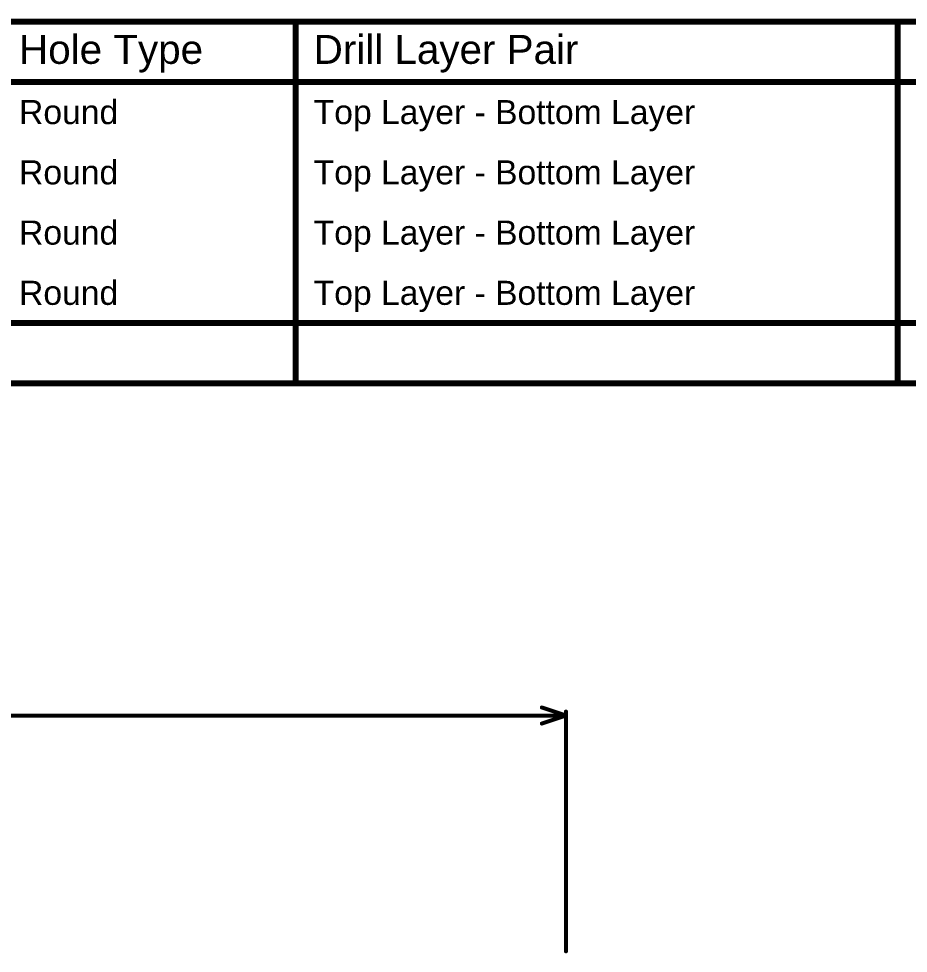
# Model space of a CAD drawing. Header units: inches. Extents: x 0 to 276, y 0 to 124.
# Drawn here: x 75.1 to 131.4, y 65 to 124.1 of the extents above; entities that cross this region are included whole.
import ezdxf

# ---------------------------------------------------------------- set-up
doc = ezdxf.new("R2010")
doc.units = ezdxf.units.IN
doc.layers.add('Dimension', color=6, linetype='Continuous')
doc.layers.add('Drill Drawing', color=1, linetype='Continuous')
doc.styles.add('Arial', font='', dxfattribs={"height": 0.2})
doc.styles.get('Arial').set_extended_font_data('Arial')

msp = doc.modelspace()

# ---------------------------------------------------------------- linework, layer by layer
at = {"layer": 'Dimension'}
for points in [[(108.226, 80.518, 0.254, 0.254, 0), (109.75, 80.01, 0.254, 0.254, 0)], [(109.75, 65.099, 0.254, 0.254, 0), (109.75, 80.264, 0.254, 0.254, 0)], [(59.824, 80.01, 0.254, 0.254, 0), (109.75, 80.01, 0.254, 0.254, 0)], [(108.226, 79.502, 0.254, 0.254, 0), (109.75, 80.01, 0.254, 0.254, 0)]]:
    msp.add_lwpolyline(points, format="xyseb", dxfattribs=at)
for points in [[(108.162, 80.518, 0.127, 0.127, 1), (108.289, 80.518, 0.127, 0.127, 1)], [(109.686, 80.264, 0.127, 0.127, 1), (109.813, 80.264, 0.127, 0.127, 1)], [(109.686, 80.01, 0.127, 0.127, 1), (109.813, 80.01, 0.127, 0.127, 1)], [(109.686, 80.01, 0.127, 0.127, 1), (109.813, 80.01, 0.127, 0.127, 1)], [(109.686, 80.01, 0.127, 0.127, 1), (109.813, 80.01, 0.127, 0.127, 1)], [(108.162, 79.502, 0.127, 0.127, 1), (108.289, 79.502, 0.127, 0.127, 1)], [(109.686, 65.099, 0.127, 0.127, 1), (109.813, 65.099, 0.127, 0.127, 1)]]:
    msp.add_lwpolyline(points, format="xyseb", close=True, dxfattribs=at)
at = {"layer": 'Drill Drawing'}
for points in [[(2.985, 123.888, 0.381, 0.381, 0), (275.552, 123.888, 0.381, 0.381, 0)], [(92.648, 101.028, 0.381, 0.381, 0), (92.648, 123.888, 0.381, 0.381, 0)], [(130.737, 101.028, 0.381, 0.381, 0), (130.737, 123.888, 0.381, 0.381, 0)], [(2.985, 120.079, 0.381, 0.381, 0), (275.552, 120.079, 0.381, 0.381, 0)], [(2.985, 104.838, 0.381, 0.381, 0), (275.552, 104.838, 0.381, 0.381, 0)], [(2.985, 101.028, 0.381, 0.381, 0), (275.552, 101.028, 0.381, 0.381, 0)]]:
    msp.add_lwpolyline(points, format="xyseb", dxfattribs=at)
for points in [[(92.553, 123.888, 0.191, 0.191, 1), (92.743, 123.888, 0.191, 0.191, 1)], [(130.641, 123.888, 0.191, 0.191, 1), (130.832, 123.888, 0.191, 0.191, 1)], [(92.553, 101.028, 0.191, 0.191, 1), (92.743, 101.028, 0.191, 0.191, 1)], [(130.641, 101.028, 0.191, 0.191, 1), (130.832, 101.028, 0.191, 0.191, 1)]]:
    msp.add_lwpolyline(points, format="xyseb", close=True, dxfattribs=at)

# ---------------------------------------------------------------- texts
at = {"layer": 'Drill Drawing', "style": 'Arial'}
for s, height, p in [('Hole Type', 1.8288, (75.152, 121.222)), ('Drill Layer Pair', 1.8288, (93.791, 121.222)), ('Round', 1.524, (75.152, 117.412)), ('Top Layer - Bottom Layer', 1.524, (93.791, 117.412)), ('Round', 1.524, (75.152, 113.602)), ('Top Layer - Bottom Layer', 1.524, (93.791, 113.602)), ('Round', 1.524, (75.152, 109.791)), ('Top Layer - Bottom Layer', 1.524, (93.791, 109.791)), ('Round', 1.524, (75.152, 105.981)), ('Top Layer - Bottom Layer', 1.524, (93.791, 105.981))]:
    msp.add_text(s, height=height, dxfattribs=at).set_placement(p)

doc.saveas('drawing.dxf')
